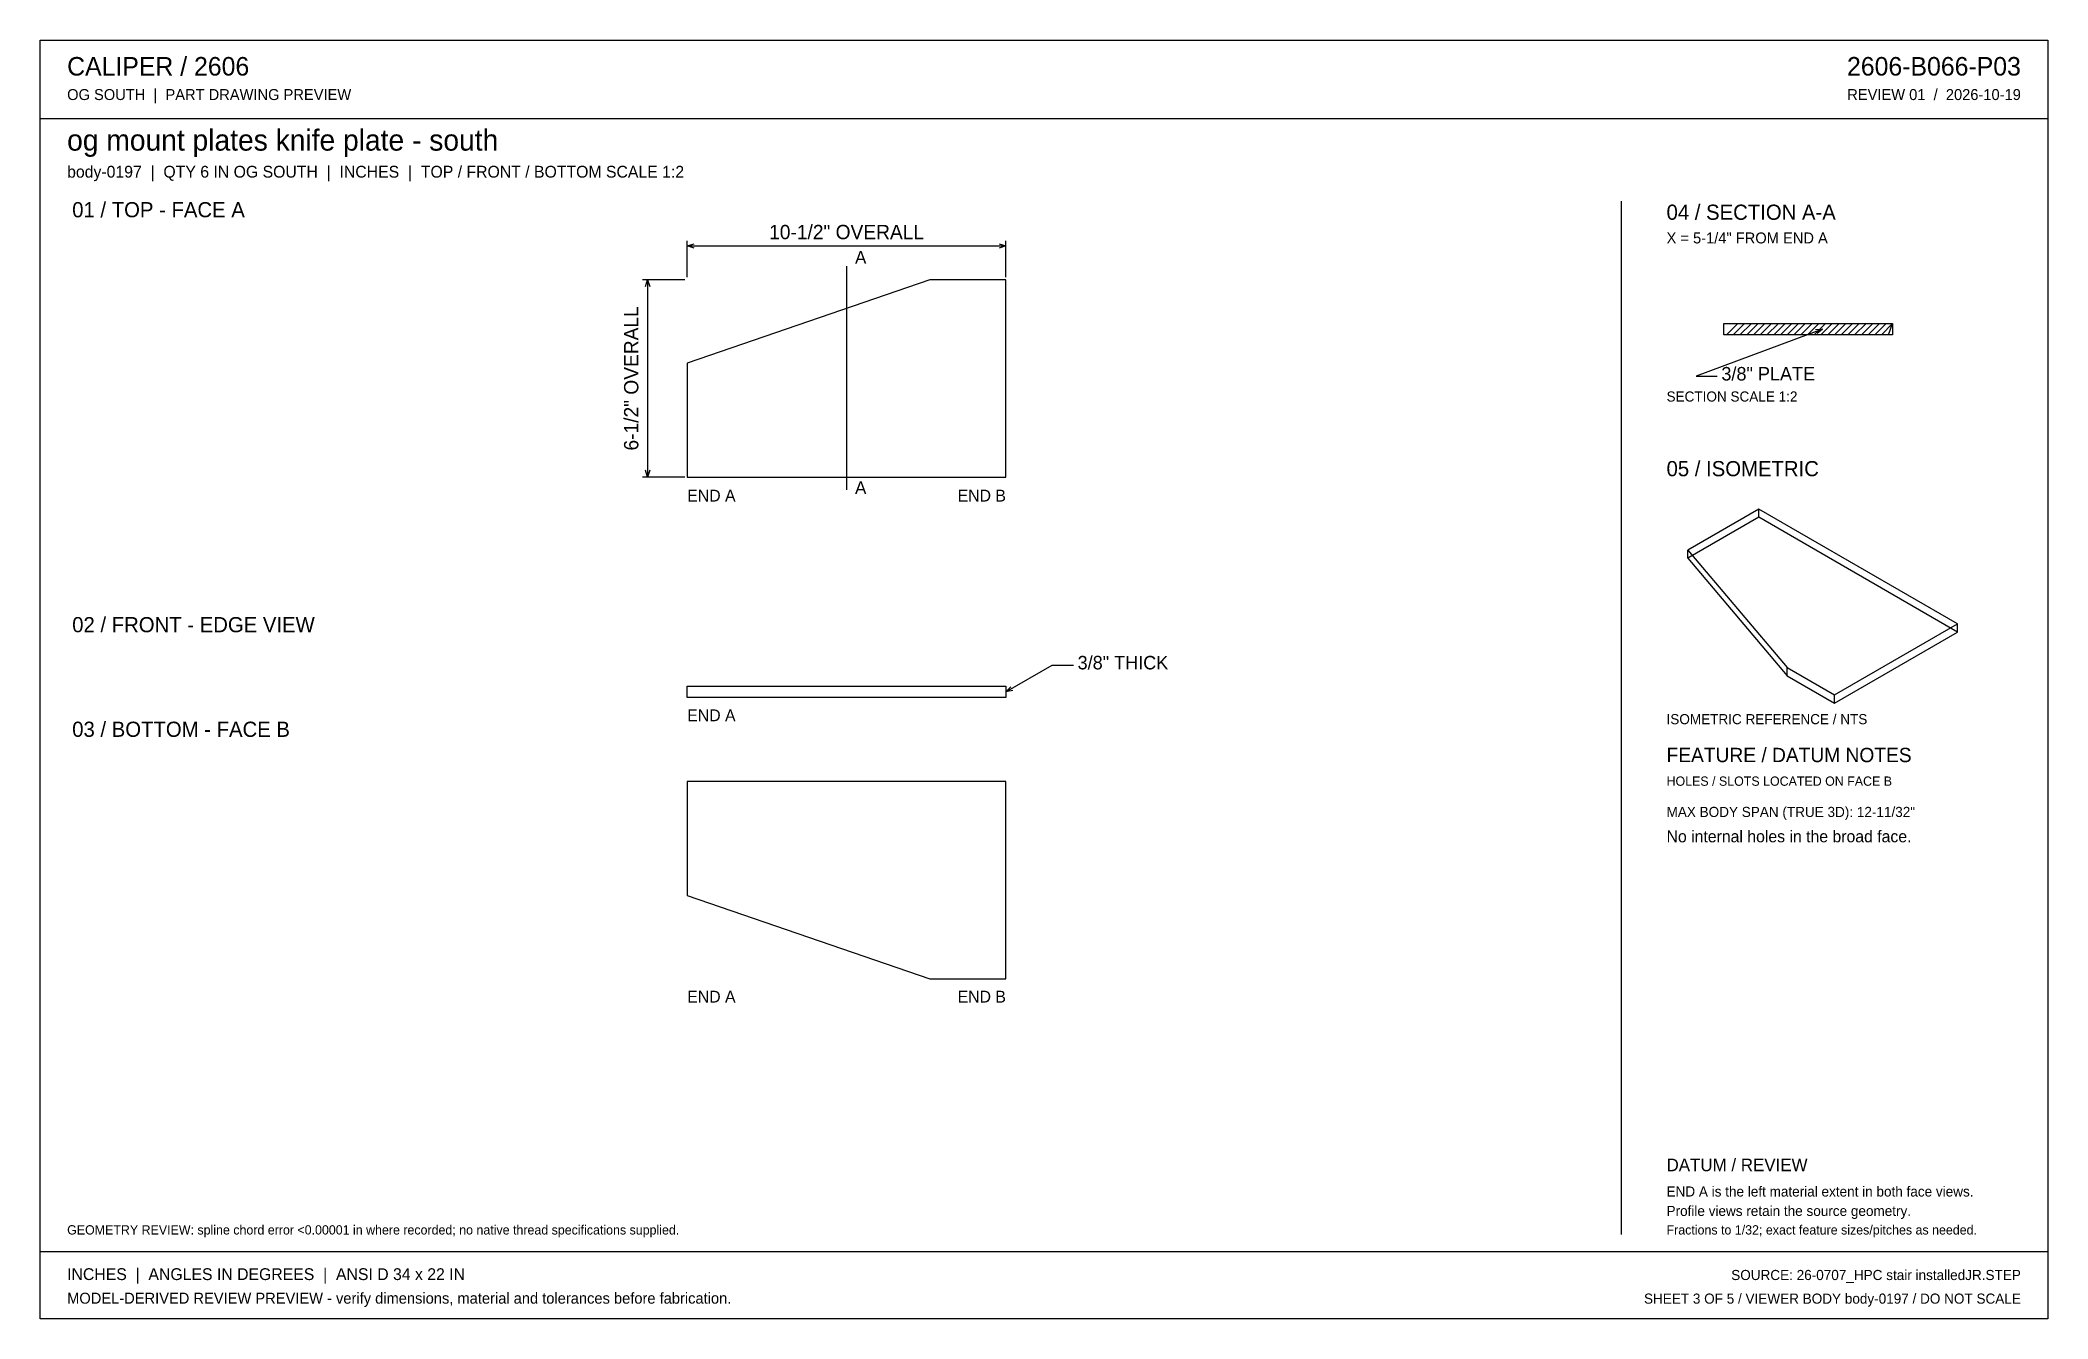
# Model space of a CAD drawing. Header units: inches. Extents: x 0.9 to 67.1, y 0.9 to 43.1.
import ezdxf
from ezdxf.enums import TextEntityAlignment as Align

# ---------------------------------------------------------------- set-up
doc = ezdxf.new("R2010")
doc.units = ezdxf.units.IN
doc.header["$MEASUREMENT"] = 0

msp = doc.modelspace()

# ---------------------------------------------------------------- linework, layer by layer
at = {"layer": 'ANNOTATION'}
for p, q in [((22.254, 35.25), (22.254, 36.444)), ((32.746, 35.25), (32.746, 36.444)), ((22.254, 36.278), (22.477, 36.347)), ((22.254, 36.278), (32.746, 36.278)), ((22.477, 36.208), (22.254, 36.278)), ((32.523, 36.347), (32.746, 36.278)), ((32.746, 36.278), (32.523, 36.208)), ((22.171, 35.167), (20.782, 35.167)), ((20.879, 34.944), (20.949, 35.167)), ((20.949, 35.167), (20.949, 28.667)), ((20.949, 35.167), (21.018, 34.944)), ((27.5, 35.611), (27.5, 28.25)), ((59.639, 33.535), (55.472, 31.986)), ((59.406, 33.522), (59.639, 33.535)), ((59.639, 33.535), (59.455, 33.392)), ((55.472, 31.986), (56.167, 31.986)), ((22.171, 28.667), (20.782, 28.667)), ((20.949, 28.667), (20.879, 28.889)), ((21.018, 28.889), (20.949, 28.667)), ((32.746, 21.59), (34.273, 22.472)), ((34.273, 22.472), (34.968, 22.472)), ((32.746, 21.59), (32.903, 21.762)), ((32.973, 21.641), (32.746, 21.59))]:
    msp.add_line(p, q, dxfattribs=at)
at = {"layer": 'OUTLINE'}
for p, q in [((0.944, 43.056), (67.056, 43.056)), ((0.944, 0.944), (0.944, 43.056)), ((67.056, 43.056), (67.056, 0.944)), ((0.944, 40.472), (67.056, 40.472)), ((53, 37.75), (53, 3.722)), ((30.246, 35.167), (22.254, 32.417)), ((32.746, 35.167), (30.246, 35.167)), ((32.746, 28.667), (32.746, 35.167)), ((56.389, 33.722), (61.944, 33.722)), ((56.389, 33.347), (56.389, 33.722)), ((56.472, 33.347), (56.847, 33.722)), ((56.694, 33.347), (57.069, 33.722)), ((56.917, 33.347), (57.292, 33.722)), ((57.139, 33.347), (57.514, 33.722)), ((57.361, 33.347), (57.736, 33.722)), ((57.583, 33.347), (57.958, 33.722)), ((57.806, 33.347), (58.181, 33.722)), ((58.028, 33.347), (58.403, 33.722)), ((58.25, 33.347), (58.625, 33.722)), ((58.472, 33.347), (58.847, 33.722)), ((58.694, 33.347), (59.069, 33.722)), ((58.917, 33.347), (59.292, 33.722)), ((59.139, 33.347), (59.514, 33.722)), ((59.361, 33.347), (59.736, 33.722)), ((59.583, 33.347), (59.958, 33.722)), ((59.806, 33.347), (60.181, 33.722)), ((60.028, 33.347), (60.403, 33.722)), ((60.25, 33.347), (60.625, 33.722)), ((60.472, 33.347), (60.847, 33.722)), ((60.694, 33.347), (61.069, 33.722)), ((60.917, 33.347), (61.292, 33.722)), ((61.139, 33.347), (61.514, 33.722)), ((61.361, 33.347), (61.736, 33.722)), ((61.583, 33.347), (61.944, 33.722)), ((61.806, 33.347), (61.944, 33.722)), ((61.944, 33.722), (61.944, 33.347)), ((61.944, 33.347), (56.389, 33.347)), ((22.254, 32.417), (22.254, 28.667)), ((22.254, 28.667), (32.746, 28.667)), ((57.537, 27.611), (55.198, 26.261)), ((57.537, 27.341), (55.198, 25.991)), ((64.08, 23.833), (57.537, 27.611)), ((57.537, 27.341), (57.537, 27.611)), ((64.08, 23.563), (57.537, 27.341)), ((55.198, 26.261), (58.467, 22.393)), ((55.198, 25.991), (55.198, 26.261)), ((55.198, 25.991), (58.467, 22.123)), ((60.026, 21.492), (64.08, 23.833)), ((64.08, 23.563), (64.08, 23.833)), ((60.026, 21.222), (64.08, 23.563)), ((58.467, 22.393), (60.026, 21.492)), ((58.467, 22.123), (58.467, 22.393)), ((58.467, 22.123), (60.026, 21.222)), ((22.254, 21.778), (32.746, 21.778)), ((22.254, 21.403), (22.254, 21.778)), ((32.746, 21.403), (22.254, 21.403)), ((32.746, 21.778), (32.746, 21.403)), ((60.026, 21.222), (60.026, 21.492)), ((32.746, 18.639), (22.254, 18.639)), ((22.254, 18.639), (22.254, 14.889)), ((32.746, 12.139), (32.746, 18.639)), ((22.254, 14.889), (30.246, 12.139)), ((30.246, 12.139), (32.746, 12.139)), ((0.944, 3.167), (67.056, 3.167)), ((67.056, 0.944), (0.944, 0.944))]:
    msp.add_line(p, q, dxfattribs=at)

# ---------------------------------------------------------------- texts
at = {"layer": 'ANNOTATION'}
for s, height, p in [('CALIPER / 2606', 0.61111, (1.833, 41.889)), ('OG SOUTH  |  PART DRAWING PREVIEW', 0.36111, (1.833, 41.083)), ('og mount plates knife plate - south', 0.69444, (1.833, 39.417)), ('body-0197  |  QTY 6 IN OG SOUTH  |  INCHES  |  TOP / FRONT / BOTTOM SCALE 1:2', 0.38889, (1.833, 38.528)), ('01 / TOP - FACE A', 0.5, (2, 37.222)), ('04 / SECTION A-A', 0.5, (54.5, 37.139)), ('X = 5-1/4" FROM END A', 0.36111, (54.5, 36.361)), ('A', 0.417, (27.778, 35.694)), ('3/8" PLATE', 0.4444, (56.306, 31.847)), ('SECTION SCALE 1:2', 0.33333, (54.5, 31.153)), ('05 / ISOMETRIC', 0.5, (54.5, 28.694)), ('A', 0.417, (27.778, 28.111)), ('END A', 0.3889, (22.254, 27.861)), ('02 / FRONT - EDGE VIEW', 0.5, (2, 23.556)), ('3/8" THICK', 0.4444, (35.107, 22.333)), ('03 / BOTTOM - FACE B', 0.5, (2, 20.111)), ('END A', 0.3889, (22.254, 20.625)), ('ISOMETRIC REFERENCE / NTS', 0.33333, (54.5, 20.528)), ('FEATURE / DATUM NOTES', 0.47222, (54.5, 19.278)), ('HOLES / SLOTS LOCATED ON FACE B', 0.30556, (54.5, 18.5)), ('MAX BODY SPAN (TRUE 3D): 12-11/32"', 0.33333, (54.5, 17.472)), ('No internal holes in the broad face.', 0.38889, (54.5, 16.639)), ('END A', 0.3889, (22.254, 11.361)), ('DATUM / REVIEW', 0.41667, (54.5, 5.806)), ('END A is the left material extent in both face views.', 0.33333, (54.5, 4.972)), ('Profile views retain the source geometry.', 0.33333, (54.5, 4.333)), ('GEOMETRY REVIEW: spline chord error <0.00001 in where recorded; no native thread specifications supplied.', 0.305556, (1.833, 3.722)), ('Fractions to 1/32; exact feature sizes/pitches as needed.', 0.30556, (54.5, 3.722)), ('INCHES  |  ANGLES IN DEGREES  |  ANSI D 34 x 22 IN', 0.38889, (1.833, 2.222)), ('MODEL-DERIVED REVIEW PREVIEW - verify dimensions, material and tolerances before fabrication.', 0.36111, (1.833, 1.444))]:
    msp.add_text(s, height=height, dxfattribs=at).set_placement(p)
for s, height, p in [('2606-B066-P03', 0.61111, (66.167, 41.889)), ('REVIEW 01  /  2026-10-19', 0.36111, (66.167, 41.083)), ('END B', 0.3889, (32.746, 27.861)), ('END B', 0.3889, (32.746, 11.361)), ('SOURCE: 26-0707_HPC stair installedJR.STEP', 0.33333, (66.167, 2.222)), ('SHEET 3 OF 5 / VIEWER BODY body-0197 / DO NOT SCALE', 0.33333, (66.167, 1.444))]:
    msp.add_text(s, height=height, dxfattribs=at).set_placement(p, align=Align.RIGHT)
msp.add_text('10-1/2" OVERALL', height=0.47222, dxfattribs=at).set_placement((27.5, 36.5), align=Align.CENTER)
msp.add_text('6-1/2" OVERALL', height=0.47222, rotation=90, dxfattribs=at).set_placement((20.643, 31.917), align=Align.CENTER)

doc.saveas('drawing.dxf')
